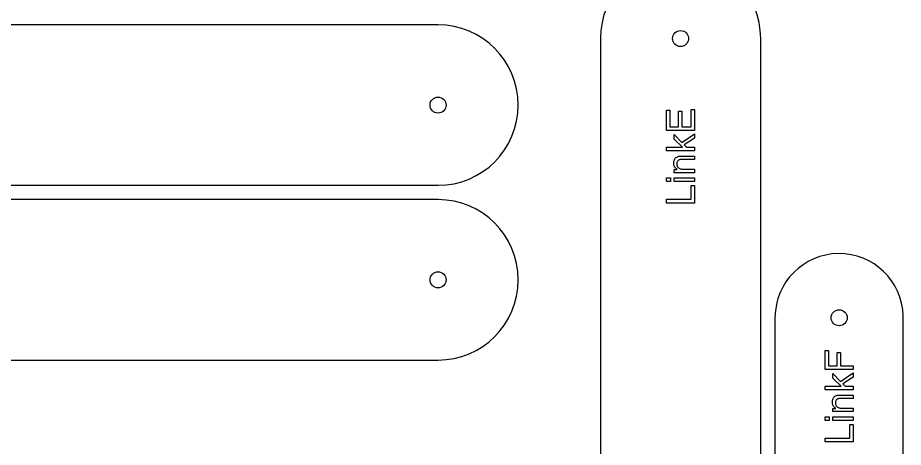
# Model space of a CAD drawing. Header units: millimetres. Extents: x 19 to 1167, y 19 to 1174.
# Drawn here: x 670.1 to 1167.1, y 337 to 577.9 of the extents above; entities that cross this region are included whole.
import ezdxf

# ---------------------------------------------------------------- set-up
doc = ezdxf.new("R2010")
doc.units = ezdxf.units.MM
doc.layers.add('cut', color=5, linetype='Continuous', true_color=0x0000ff)
doc.layers.add('line engraving', color=1, linetype='Continuous', true_color=0xff0000)

msp = doc.modelspace()

# ---------------------------------------------------------------- linework, layer by layer
at = {"layer": 'cut', "color": 5, "true_color": 0x0000ff}
for points in [[(997.11, 566.2), (997.11, 64, 1), (1087.11, 64), (1087.11, 566.2, 1)], [(456, 483.88), (906, 483.88, 1), (906, 573.88), (456, 573.88, 1)], [(456, 385.88), (906, 385.88, 1), (906, 475.88), (456, 475.88, 1)], [(1095.11, 55, 1.015779), (1167.09, 56.13), (1167.09, 410.69, 0.980982), (1095.11, 409.89)]]:
    msp.add_lwpolyline(points, format="xyb", close=True, dxfattribs=at)
for centre in [(1042.11, 566.2), (906, 528.88), (906, 430.88), (1131.11, 409.6)]:
    msp.add_circle(centre, 4.5, dxfattribs=at)
at = {"layer": 'line engraving', "color": 1, "true_color": 0xff0000}
for points in [[(1050.01, 514.57), (1034.21, 514.57), (1034.21, 526), (1036.07, 526), (1036.07, 516.67), (1040.91, 516.67), (1040.91, 525.4), (1042.77, 525.4), (1042.77, 516.67), (1048.14, 516.67), (1048.14, 526.36), (1050.01, 526.36), (1050.01, 514.57)], [(1050.01, 503.26), (1034.21, 503.26), (1034.21, 505.2), (1043.22, 505.2), (1038.56, 509.79), (1038.56, 512.3), (1042.81, 507.93), (1050.01, 512.74), (1050.01, 510.35), (1044.16, 506.57), (1045.47, 505.2), (1050.01, 505.2), (1050.01, 503.26)], [(1050.01, 490.98), (1038.56, 490.98), (1038.56, 492.72), (1040.19, 492.72), (1039.75, 493.05), (1039.36, 493.42), (1039.04, 493.83), (1038.78, 494.26), (1038.57, 494.74), (1038.42, 495.24), (1038.33, 495.79), (1038.3, 496.36), (1038.33, 496.87), (1038.4, 497.36), (1038.51, 497.82), (1038.68, 498.27), (1038.88, 498.67), (1039.11, 499.02), (1039.36, 499.32), (1039.65, 499.56), (1039.97, 499.76), (1040.31, 499.93), (1040.68, 500.07), (1041.08, 500.17), (1041.23, 500.19), (1041.4, 500.22), (1041.6, 500.23), (1041.82, 500.25), (1042.07, 500.26), (1042.35, 500.27), (1042.65, 500.27), (1042.97, 500.28), (1050.01, 500.28), (1050.01, 498.34), (1043.05, 498.34), (1042.49, 498.32), (1042.01, 498.28), (1041.6, 498.21), (1041.27, 498.11), (1040.99, 497.97), (1040.74, 497.8), (1040.53, 497.57), (1040.34, 497.31), (1040.18, 497.01), (1040.07, 496.68), (1040.01, 496.33), (1039.99, 495.95), (1040, 495.65), (1040.03, 495.36), (1040.1, 495.07), (1040.18, 494.8), (1040.29, 494.54), (1040.43, 494.29), (1040.59, 494.05), (1040.77, 493.82), (1040.99, 493.6), (1041.25, 493.42), (1041.56, 493.27), (1041.91, 493.14), (1042.31, 493.04), (1042.75, 492.97), (1043.23, 492.93), (1043.76, 492.92), (1050.01, 492.92), (1050.01, 490.98)], [(1036.44, 486.08), (1034.21, 486.08), (1034.21, 488.02), (1036.44, 488.02), (1036.44, 486.08)], [(1050.01, 486.08), (1038.56, 486.08), (1038.56, 488.02), (1050.01, 488.02), (1050.01, 486.08)], [(1050.01, 473.96), (1034.21, 473.96), (1034.21, 476.05), (1048.14, 476.05), (1048.14, 483.83), (1050.01, 483.83), (1050.01, 473.96)], [(1139.01, 380.62), (1123.21, 380.62), (1123.21, 391.28), (1125.07, 391.28), (1125.07, 382.71), (1129.97, 382.71), (1129.97, 390.13), (1131.83, 390.13), (1131.83, 382.71), (1139.01, 382.71), (1139.01, 380.62)], [(1139.01, 369.24), (1123.21, 369.24), (1123.21, 371.18), (1132.22, 371.18), (1127.56, 375.77), (1127.56, 378.28), (1131.81, 373.91), (1139.01, 378.73), (1139.01, 376.33), (1133.16, 372.55), (1134.47, 371.18), (1139.01, 371.18), (1139.01, 369.24)], [(1139.01, 356.96), (1127.56, 356.96), (1127.56, 358.71), (1129.19, 358.71), (1128.75, 359.04), (1128.36, 359.41), (1128.04, 359.81), (1127.78, 360.25), (1127.57, 360.72), (1127.42, 361.23), (1127.33, 361.77), (1127.3, 362.35), (1127.33, 362.85), (1127.4, 363.34), (1127.51, 363.81), (1127.68, 364.25), (1127.88, 364.66), (1128.11, 365.01), (1128.36, 365.31), (1128.65, 365.55), (1128.97, 365.75), (1129.31, 365.91), (1129.68, 366.05), (1130.08, 366.15), (1130.23, 366.18), (1130.4, 366.2), (1130.6, 366.22), (1130.83, 366.23), (1131.07, 366.24), (1131.35, 366.25), (1131.65, 366.26), (1131.97, 366.26), (1139.01, 366.26), (1139.01, 364.32), (1132.05, 364.32), (1131.49, 364.31), (1131.01, 364.26), (1130.6, 364.19), (1130.27, 364.09), (1129.99, 363.96), (1129.74, 363.78), (1129.53, 363.56), (1129.34, 363.29), (1129.18, 362.99), (1129.07, 362.66), (1129.01, 362.31), (1128.99, 361.94), (1129, 361.63), (1129.03, 361.34), (1129.1, 361.06), (1129.18, 360.78), (1129.29, 360.52), (1129.43, 360.27), (1129.59, 360.03), (1129.77, 359.8), (1129.99, 359.59), (1130.25, 359.41), (1130.56, 359.25), (1130.91, 359.12), (1131.31, 359.03), (1131.75, 358.96), (1132.23, 358.91), (1132.76, 358.9), (1139.01, 358.9), (1139.01, 356.96)], [(1125.44, 352.07), (1123.21, 352.07), (1123.21, 354.01), (1125.44, 354.01), (1125.44, 352.07)], [(1139.01, 352.07), (1127.56, 352.07), (1127.56, 354.01), (1139.01, 354.01), (1139.01, 352.07)], [(1139.01, 339.95), (1123.21, 339.95), (1123.21, 342.04), (1137.14, 342.04), (1137.14, 349.82), (1139.01, 349.82), (1139.01, 339.95)]]:
    msp.add_lwpolyline(points, dxfattribs=at)

doc.saveas('drawing.dxf')
